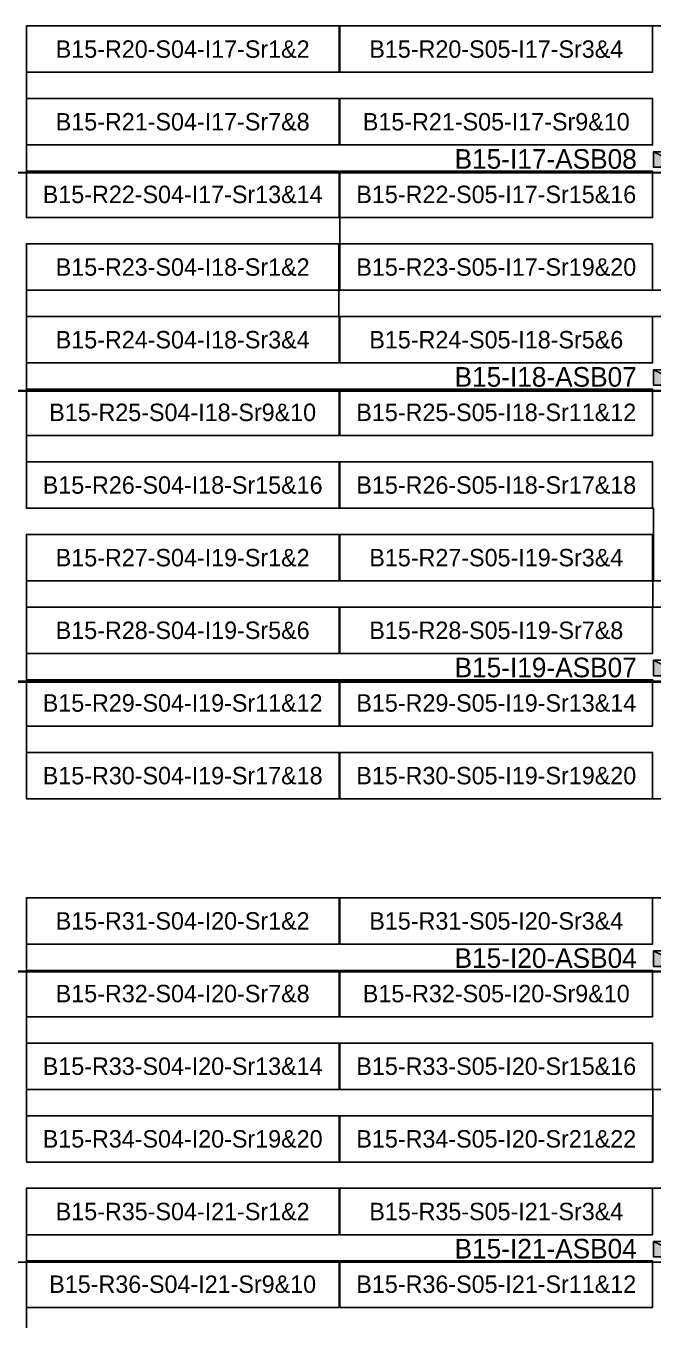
# Model space of a CAD drawing. Header units: metres. Extents: x 529982 to 530436, y 2674144 to 2674502.
# Drawn here: x 530079.6 to 530144.3, y 2674225.5 to 2674359.1 of the extents above; entities that cross this region are included whole.
import ezdxf
from ezdxf.enums import TextEntityAlignment as Align

# ---------------------------------------------------------------- set-up
doc = ezdxf.new("R2010")
doc.units = ezdxf.units.M
for name, color, linetype in [('E-Inverter Grouping', 2, 'Continuous'), ('Inverter Block-15', 7, 'Continuous'), ('LT Cable(AG) INV to LT Panel BL-15', 2, 'Continuous'), ('Messenger Wire Block-15(Master Path)', 30, 'Continuous'), ('Messenger Wire Block-15(MW Path)', 191, 'Continuous'), ('MMS Table Block-15', 8, 'Continuous')]:
    doc.layers.add(name, color=color, linetype=linetype)
doc.layers.add('PILE', color=1, linetype='Continuous', lineweight=15)
doc.styles.get("Standard").update_dxf_attribs({"font": 'Adani Regular.ttf'})

# ---------------------------------------------------------------- blocks, each defined once
blk = doc.blocks.new('MMS Table (32.292 x 4.788)')
at = {"color": 0}
blk.add_lwpolyline([(0, -0.002), (0, 4.786), (32.292, 4.786), (32.292, -0.002)], close=True, dxfattribs=at)
at = {"color": 7}
blk.add_attdef('ID1', text='', height=1.8, dxfattribs=at).set_placement((16.146, 2.392), align=Align.MIDDLE_CENTER)
blk = doc.blocks.new('Inverter Block')
h = blk.add_hatch(color=0)
h.dxf.hatch_style = 1
h.paths.add_polyline_path([(-1.46, 2.27), (-1.46, 0.85), (1.46, 0.85)])
at = {"color": 0}
blk.add_lwpolyline([(1.46, 2.27), (-1.46, 2.27), (-1.46, 0.85), (1.46, 0.85)], close=True, dxfattribs=at)
blk.add_lwpolyline([(-1.46, 2.27), (1.46, 0.85)], dxfattribs=at)
at = {"layer": 'PILE'}
for centre in [(-0.61, 0.85), (0.61, 0.85)]:
    blk.add_circle(centre, 0.156, dxfattribs=at)
at = {"color": 7}
blk.add_attdef('ID', (-1.46, 3.01), '', height=1.8, dxfattribs=at)

msp = doc.modelspace()

# ---------------------------------------------------------------- linework, layer by layer
at = {"layer": 'E-Inverter Grouping'}
for points in [[(530176.69, 2674331.79), (530112, 2674331.79), (530112, 2674339.29), (530079.61, 2674339.29), (530079.61, 2674359.08), (530176.69, 2674359.08)], [(530176.69, 2674301.79), (530144.4, 2674301.79), (530144.4, 2674309.29), (530079.61, 2674309.29), (530079.61, 2674336.58), (530111.9, 2674336.58), (530111.9, 2674329.08), (530176.69, 2674329.08)], [(530144.3, 2674299.08), (530176.69, 2674299.08), (530176.69, 2674279.29), (530079.61, 2674279.29), (530079.61, 2674306.58), (530144.3, 2674306.58)], [(530176.69, 2674249.29), (530144.3, 2674249.29), (530144.3, 2674241.79), (530079.61, 2674241.79), (530079.61, 2674269.08), (530176.69, 2674269.08)], [(530209.08, 2674239.08), (530209.08, 2674226.79), (530176.69, 2674226.79), (530176.69, 2674219.29), (530079.61, 2674219.29), (530079.61, 2674239.08)]]:
    msp.add_lwpolyline(points, close=True, dxfattribs=at)
at = {"layer": 'LT Cable(AG) INV to LT Panel BL-15'}
for points in [[(530201.83, 2674294.17), (530199.71, 2674294.17, -0.149122), (530199.21, 2674294.32), (530197.54, 2674295.45, 0.149122), (530197.04, 2674295.6), (530190.92, 2674295.6, -0.414214), (530190.02, 2674296.5), (530190.02, 2674307.54, -0.011119), (530190.02, 2674307.58), (530190.08, 2674308.89, 0.011119), (530190.08, 2674308.93), (530190.08, 2674343.02, 0.414214), (530189.18, 2674343.92), (530049.76, 2674343.92, -0.414214), (530048.86, 2674344.82), (530048.86, 2674345.19)], [(530203.98, 2674294.12), (530199.71, 2674294.12, -0.149122), (530199.21, 2674294.27), (530197.54, 2674295.4, 0.149122), (530197.04, 2674295.55), (530190.87, 2674295.55, -0.414214), (530189.97, 2674296.45), (530189.97, 2674307.54, -0.011119), (530189.97, 2674307.58), (530190.03, 2674308.89, 0.011119), (530190.03, 2674308.93), (530190.03, 2674320.47, 0.414214), (530189.13, 2674321.37), (530049.76, 2674321.37, -0.414214), (530048.86, 2674322.27), (530048.86, 2674322.69)], [(530203.98, 2674294.07), (530199.71, 2674294.07, -0.149122), (530199.21, 2674294.22), (530197.54, 2674295.35, 0.149122), (530197.04, 2674295.5), (530190.82, 2674295.5, -0.414214), (530189.92, 2674296.4), (530189.92, 2674307.55, -0.011119), (530189.92, 2674307.59), (530189.98, 2674308.89, 0.011119), (530189.98, 2674308.93), (530189.98, 2674312.92, 0.414214), (530189.08, 2674313.82), (530176.11, 2674313.82, 0.414214), (530175.21, 2674312.92), (530175.21, 2674292.22, -0.414214), (530174.31, 2674291.32), (530049.76, 2674291.32, -0.414214), (530048.86, 2674292.22), (530048.86, 2674292.69)], [(530204.87, 2674292.79), (530199.66, 2674292.79, -0.124685), (530199.23, 2674292.9), (530197.87, 2674293.64, 0.124685), (530197.44, 2674293.75), (530190.86, 2674293.75, 0.414214), (530189.96, 2674292.85), (530189.96, 2674271.22, 0.005867), (530189.96, 2674271.19), (530190, 2674269.51, -0.005867), (530190, 2674269.49), (530190, 2674262.41, -0.414214), (530189.1, 2674261.51), (530049.76, 2674261.51, -0.414214), (530048.86, 2674262.41), (530048.86, 2674262.69)], [(530204.87, 2674292.74), (530199.66, 2674292.74, -0.124685), (530199.23, 2674292.85), (530197.87, 2674293.59, 0.124685), (530197.44, 2674293.7), (530190.91, 2674293.7, 0.414214), (530190.01, 2674292.8), (530190.01, 2674271.22, 0.005867), (530190.01, 2674271.2), (530190.05, 2674269.51, -0.005867), (530190.05, 2674269.49), (530190.05, 2674232.36, -0.414214), (530189.15, 2674231.46), (530049.76, 2674231.46, -0.414214), (530048.86, 2674232.36), (530048.86, 2674232.69)]]:
    msp.add_lwpolyline(points, format="xyb", dxfattribs=at)
at = {"layer": 'Messenger Wire Block-15(Master Path)'}
for points in [[(530047.22, 2674343.94), (530190.09, 2674343.94)], [(530047.22, 2674321.44), (530190.09, 2674321.44)], [(530047.22, 2674291.44), (530175.1, 2674291.44)], [(530047.22, 2674261.44), (530190.07, 2674261.44)], [(530047.22, 2674231.44), (530190.07, 2674231.44)]]:
    msp.add_lwpolyline(points, dxfattribs=at)
at = {"layer": 'Messenger Wire Block-15(MW Path)', "const_width": 0.1}
for points in [[(530047.22, 2674343.94), (530190.09, 2674343.94)], [(530047.22, 2674321.44), (530190.09, 2674321.44)], [(530047.22, 2674291.44), (530175.1, 2674291.44)], [(530047.22, 2674261.44), (530190.07, 2674261.44)], [(530047.22, 2674231.44), (530190.07, 2674231.44)]]:
    msp.add_lwpolyline(points, dxfattribs=at)

# ---------------------------------------------------------------- block references
at = {"layer": 'Inverter Block-15'}
ref = msp.add_blockref('Inverter Block', (530146.03, 2674343.53), dxfattribs=dict(at, xscale=1.124999999976148, yscale=1.124999999976148, zscale=1.124999999976148))
ref.add_attrib('ID', 'B15-I17-ASB08', (530123.84, 2674344.33), dxfattribs={"layer": '0', "color": 7, "height": 2.025})
ref = msp.add_blockref('Inverter Block', (530146.03, 2674321.03), dxfattribs=dict(at, xscale=1.124999999976148, yscale=1.124999999976148, zscale=1.124999999976148))
ref.add_attrib('ID', 'B15-I18-ASB07', (530123.84, 2674321.83), dxfattribs={"layer": '0', "color": 7, "height": 2.025})
ref = msp.add_blockref('Inverter Block', (530146.03, 2674291.03), dxfattribs=dict(at, xscale=1.124999999976148, yscale=1.124999999976148, zscale=1.124999999976148))
ref.add_attrib('ID', 'B15-I19-ASB07', (530123.84, 2674291.83), dxfattribs={"layer": '0', "color": 7, "height": 2.025})
ref = msp.add_blockref('Inverter Block', (530146.03, 2674261.03), dxfattribs=dict(at, xscale=1.124999999976148, yscale=1.124999999976148, zscale=1.124999999976148))
ref.add_attrib('ID', 'B15-I20-ASB04', (530123.84, 2674261.83), dxfattribs={"layer": '0', "color": 7, "height": 2.025})
ref = msp.add_blockref('Inverter Block', (530146.03, 2674231.03), dxfattribs=dict(at, xscale=1.124999999976148, yscale=1.124999999976148, zscale=1.124999999976148))
ref.add_attrib('ID', 'B15-I21-ASB04', (530123.84, 2674231.83), dxfattribs={"layer": '0', "color": 7, "height": 2.025})
at = {"layer": 'MMS Table Block-15'}
for p, values in [((530079.61, 2674354.29), {'ID1': 'B15-R20-S04-I17-Sr1&2'}), ((530112, 2674354.29), {'ID1': 'B15-R20-S05-I17-Sr3&4'}), ((530079.61, 2674346.79), {'ID1': 'B15-R21-S04-I17-Sr7&8'}), ((530112, 2674346.79), {'ID1': 'B15-R21-S05-I17-Sr9&10'}), ((530079.61, 2674339.29), {'ID1': 'B15-R22-S04-I17-Sr13&14'}), ((530112, 2674339.29), {'ID1': 'B15-R22-S05-I17-Sr15&16'}), ((530079.61, 2674331.79), {'ID1': 'B15-R23-S04-I18-Sr1&2'}), ((530112, 2674331.79), {'ID1': 'B15-R23-S05-I17-Sr19&20'}), ((530079.61, 2674324.29), {'ID1': 'B15-R24-S04-I18-Sr3&4'}), ((530112, 2674324.29), {'ID1': 'B15-R24-S05-I18-Sr5&6'}), ((530079.61, 2674316.79), {'ID1': 'B15-R25-S04-I18-Sr9&10'}), ((530112, 2674316.79), {'ID1': 'B15-R25-S05-I18-Sr11&12'}), ((530079.61, 2674309.29), {'ID1': 'B15-R26-S04-I18-Sr15&16'}), ((530112, 2674309.29), {'ID1': 'B15-R26-S05-I18-Sr17&18'}), ((530079.61, 2674301.79), {'ID1': 'B15-R27-S04-I19-Sr1&2'}), ((530112, 2674301.79), {'ID1': 'B15-R27-S05-I19-Sr3&4'}), ((530079.61, 2674294.29), {'ID1': 'B15-R28-S04-I19-Sr5&6'}), ((530112, 2674294.29), {'ID1': 'B15-R28-S05-I19-Sr7&8'}), ((530079.61, 2674286.79), {'ID1': 'B15-R29-S04-I19-Sr11&12'}), ((530112, 2674286.79), {'ID1': 'B15-R29-S05-I19-Sr13&14'}), ((530079.61, 2674279.29), {'ID1': 'B15-R30-S04-I19-Sr17&18'}), ((530112, 2674279.29), {'ID1': 'B15-R30-S05-I19-Sr19&20'}), ((530079.61, 2674264.29), {'ID1': 'B15-R31-S04-I20-Sr1&2'}), ((530112, 2674264.29), {'ID1': 'B15-R31-S05-I20-Sr3&4'}), ((530079.61, 2674256.79), {'ID1': 'B15-R32-S04-I20-Sr7&8'}), ((530112, 2674256.79), {'ID1': 'B15-R32-S05-I20-Sr9&10'}), ((530079.61, 2674249.29), {'ID1': 'B15-R33-S04-I20-Sr13&14'}), ((530112, 2674249.29), {'ID1': 'B15-R33-S05-I20-Sr15&16'}), ((530079.61, 2674241.79), {'ID1': 'B15-R34-S04-I20-Sr19&20'}), ((530112, 2674241.79), {'ID1': 'B15-R34-S05-I20-Sr21&22'}), ((530079.61, 2674234.29), {'ID1': 'B15-R35-S04-I21-Sr1&2'}), ((530112, 2674234.29), {'ID1': 'B15-R35-S05-I21-Sr3&4'}), ((530079.61, 2674226.79), {'ID1': 'B15-R36-S04-I21-Sr9&10'}), ((530112, 2674226.79), {'ID1': 'B15-R36-S05-I21-Sr11&12'})]:
    msp.add_blockref('MMS Table (32.292 x 4.788)', p, dxfattribs=at).add_auto_attribs(values)

doc.saveas('drawing.dxf')
